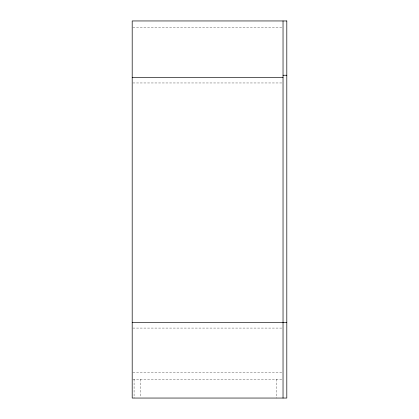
<?xml version="1.0" encoding="UTF-8"?>
<svg xmlns="http://www.w3.org/2000/svg" width="419" height="419" viewBox="0 0 419 419"><rect width="100%" height="100%" fill="white"/><g stroke="black" fill="none" stroke-linecap="round" stroke-linejoin="round"><path stroke-width="0.31" stroke-dasharray="2.1 1.57" d="M132.849 27.549L283.035 27.549M132.849 82.962L282.38 82.962M132.849 328.077L282.38 328.077M132.849 372.596L283.035 372.596M132.849 379.195L283.035 379.195M276.435 379.195L276.435 398.05M140.679 379.195L140.679 396.751M134.08 379.195L134.08 398.05"/><path stroke-width="0.63" d="M283.035 75.258L286.806 75.258M132.195 77.515L283.035 77.515M132.195 322.63L286.806 322.63M283.035 20.95L283.035 398.05M286.806 20.95L132.195 20.95L132.195 398.05L286.806 398.05L286.806 20.95"/></g></svg>
